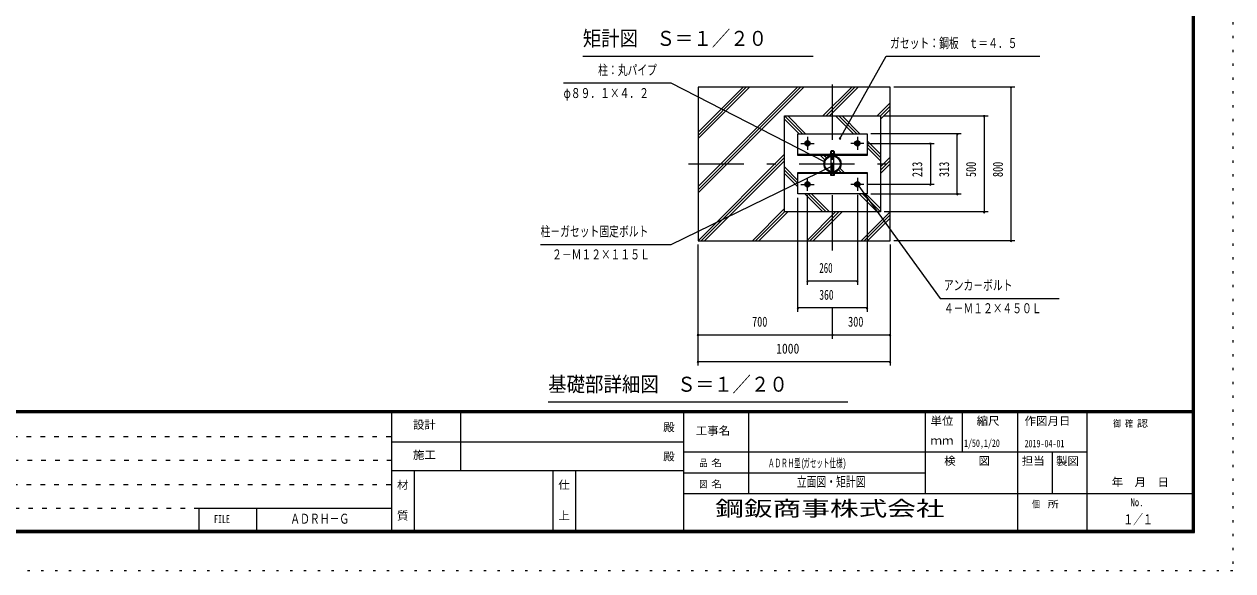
# Model space of a CAD drawing. Units: millimetres, scale not verified, with parts at other scales. Extents: x -25407 to 25413, y -10500 to 10500.
# Drawn here: x 9680 to 25413, y -10500 to -3387 of the extents above; entities that cross this region are included whole.
import ezdxf
from ezdxf.enums import TextEntityAlignment as Align

# ---------------------------------------------------------------- set-up
doc = ezdxf.new("R2010")
doc.units = ezdxf.units.MM
doc.header["$LTSCALE"] = 60
for name, pattern in [('USER1', [3, 1, -2]), ('USER3', [24, 12, -5, 2, -5]), ('USER4', [3, 0.5, -2.5])]:
    doc.linetypes.add(name, pattern=pattern)
doc.layers.add('0-1_0-F1TEXT', color=7, linetype='Continuous')
doc.layers.add('0-E_2-5DIM', color=7, linetype='Continuous')
for name, color, linetype, lineweight in [('0-6_2-02BOLD', 7, 'Continuous', 18), ('0-8_2-22CENTER', 3, 'USER3', 18), ('0-9_2-42THIN', 4, 'Continuous', 18), ('0-A_2-52DIM', 3, 'Continuous', 18), ('0-B_2-62HATCH', 2, 'Continuous', 18), ('0-C_F-F1PAPER', 5, 'Continuous', 18), ('0-D_F-E_J_ADD', 5, 'USER4', 18)]:
    doc.layers.add(name, color=color, linetype=linetype, lineweight=lineweight)
doc.styles.add('ＭＳ ゴシック', font='')
doc.styles.get('ＭＳ ゴシック').set_extended_font_data('MS Gothic')

msp = doc.modelspace()

# ---------------------------------------------------------------- linework, layer by layer
at = {"layer": '0-6_2-02BOLD'}
for p, q in [((20186.18, -5037.24), (20191.18, -5032.24)), ((20651.18, -5082.57), (19751.18, -5082.57)), ((20186.18, -5304.82), (20186.18, -5105.32)), ((20186.18, -5141.49), (20216.18, -5141.49)), ((20188.91, -5069.32), (20188.91, -5046.58)), ((20201.18, -5069.32), (20193.68, -5076.82)), ((20208.68, -5069.32), (20201.18, -5076.82)), ((20213.45, -5046.58), (20213.45, -5069.32)), ((20216.18, -5105.32), (20216.18, -5304.82)), ((19751.18, -5327.57), (20651.18, -5327.57)), ((20188.91, -5333.32), (20188.91, -5351.06)), ((20213.45, -5333.32), (20213.45, -5351.06)), ((20231.18, -5333.32), (20231.18, -5327.57))]:
    msp.add_line(p, q, dxfattribs=at)
for points in [[(20951.18, -6205.07), (20951.18, -4205.07), (18451.18, -4205.07), (18451.18, -6205.07)], [(20826.18, -4580.07), (20826.18, -5830.07), (19576.18, -5830.07), (19576.18, -4580.07)], [(20651.18, -4813.82), (20651.18, -5093.82), (19751.18, -5093.82), (19751.18, -4813.82)], [(19900.72, -4938.82), (19888.45, -4917.57), (19863.91, -4917.57), (19851.65, -4938.82), (19863.91, -4960.07), (19888.45, -4960.07)], [(20538.45, -4960.07), (20550.72, -4938.82), (20538.45, -4917.57), (20513.91, -4917.57), (20501.64, -4938.82), (20513.91, -4960.07)], [(20651.18, -5316.32), (20651.18, -5596.32), (19751.18, -5596.32), (19751.18, -5316.32)], [(19900.72, -5471.32), (19888.45, -5450.07), (19863.91, -5450.07), (19851.65, -5471.32), (19863.91, -5492.57), (19888.45, -5492.57)], [(20501.64, -5471.32), (20513.91, -5492.57), (20538.45, -5492.57), (20550.72, -5471.32), (20538.45, -5450.07), (20513.91, -5450.07)]]:
    msp.add_lwpolyline(points, close=True, dxfattribs=at)
for points in [[(20191.18, -5032.24), (20211.18, -5032.24), (20216.18, -5037.24), (20216.18, -5044.32)], [(20231.18, -5082.57), (20231.18, -5076.82), (20171.18, -5076.82), (20171.18, -5082.57)], [(20174.31, -5076.82), (20174.31, -5069.32), (20228.06, -5069.32), (20228.06, -5076.82)], [(20225.72, -5069.32), (20225.72, -5046.58), (20221.81, -5044.32), (20180.56, -5044.32), (20176.64, -5046.58), (20176.64, -5069.32)], [(20216.18, -5037.24), (20186.18, -5037.24), (20186.18, -5044.32)], [(20231.18, -5333.32), (20171.18, -5333.32), (20171.18, -5327.57)], [(20176.64, -5333.32), (20176.64, -5351.06), (20180.56, -5353.32), (20221.81, -5353.32)], [(20221.81, -5353.32), (20225.72, -5351.06), (20225.72, -5333.32)]]:
    msp.add_lwpolyline(points, dxfattribs=at)
for centre, radius in [((19876.18, -4938.82), 35), ((19876.18, -4938.82), 26.88), ((19876.18, -4938.82), 20.62), ((19876.18, -4938.82), 15), ((20526.18, -4938.82), 35), ((20526.18, -4938.82), 26.88), ((20526.18, -4938.82), 20.62), ((20526.18, -4938.82), 15), ((20201.18, -5205.07), 111.38), ((20201.18, -5205.07), 100.88), ((19876.18, -5471.32), 35), ((19876.18, -5471.32), 26.88), ((19876.18, -5471.32), 20.62), ((19876.18, -5471.32), 15), ((20526.18, -5471.32), 35), ((20526.18, -5471.32), 26.88), ((20526.18, -5471.32), 20.62), ((20526.18, -5471.32), 15)]:
    msp.add_circle(centre, radius, dxfattribs=at)
for centre, radius, start, end in [((20182.78, -5053.78), 9.46, 49.5701, 90), ((20201.18, -5078.76), 34.45, 69.13593, 110.86406), ((20219.59, -5053.78), 9.46, 90, 130.42989), ((20182.78, -5343.86), 9.46, 270, 310.42989), ((20201.18, -5318.87), 34.45, 249.13593, 290.86406), ((20219.59, -5343.86), 9.46, 229.5701, 270)]:
    msp.add_arc(centre, radius, start, end, dxfattribs=at)
at = {"layer": '0-8_2-22CENTER'}
for p, q in [((20201.18, -6330.07), (20201.18, -4080.07)), ((19876.18, -4853.46), (19876.18, -5024.18)), ((20526.18, -4853.46), (20526.18, -5024.18)), ((19790.82, -4938.82), (19961.54, -4938.82)), ((20611.55, -4938.82), (20440.82, -4938.82)), ((18326.18, -5205.07), (21076.18, -5205.07)), ((19790.82, -5471.32), (19961.54, -5471.32)), ((19876.18, -5556.68), (19876.18, -5385.96)), ((20611.55, -5471.32), (20440.82, -5471.32)), ((20526.18, -5385.96), (20526.18, -5556.68))]:
    msp.add_line(p, q, dxfattribs=at)
at = {"layer": '0-9_2-42THIN'}
for p, q in [((20189.93, -5044.32), (20189.93, -5033.49)), ((20212.43, -5044.32), (20212.43, -5033.49)), ((20212.43, -5141.49), (20212.43, -5104.82)), ((20212.43, -5141.49), (20216.18, -5147.99))]:
    msp.add_line(p, q, dxfattribs=at)
msp.add_lwpolyline([(20189.93, -5104.82), (20189.93, -5141.49), (20186.18, -5147.99)], dxfattribs=at)
for centre in [(19876.18, -4938.82), (20526.18, -4938.82), (19876.18, -5471.32), (20526.18, -5471.32)]:
    msp.add_circle(centre, 11.25, dxfattribs=at)
at = {"layer": '0-A_2-52DIM'}
for p, q in [((16951.18, -3805.07), (19951.18, -3805.07)), ((20299.96, -4871.48), (20901.19, -3805.07)), ((20901.18, -3805.07), (22901.18, -3805.07)), ((22576.18, -4205.07), (21001.18, -4205.07)), ((22536.18, -4205.07), (22516.18, -4205.07)), ((22526.18, -6205.07), (22526.18, -4205.07)), ((20876.18, -4580.07), (22226.18, -4580.07)), ((22186.18, -4580.07), (22166.18, -4580.07)), ((22176.18, -4580.07), (22176.18, -5830.07)), ((20309.96, -4871.49), (20289.96, -4871.49)), ((21876.18, -4813.82), (20701.19, -4813.82)), ((21836.18, -4813.82), (21816.18, -4813.82)), ((21826.18, -5596.32), (21826.18, -4813.82)), ((20661.55, -4938.82), (21526.18, -4938.82)), ((21486.18, -4938.82), (21466.18, -4938.82)), ((21476.18, -4938.82), (21476.18, -5471.32)), ((20107.72, -5179.76), (20087.72, -5179.76)), ((20203.14, -5235.59), (20183.14, -5235.59)), ((20540.98, -5476.51), (20520.98, -5476.51)), ((21526.18, -5471.32), (20661.55, -5471.32)), ((21486.18, -5471.32), (21466.18, -5471.32)), ((19751.18, -7130.07), (19751.18, -5646.32)), ((19876.18, -6780.07), (19876.18, -5606.68)), ((20526.18, -5606.68), (20526.18, -6780.07)), ((20651.18, -5646.32), (20651.18, -7130.07)), ((20701.19, -5596.32), (21876.18, -5596.32)), ((21836.18, -5596.32), (21816.18, -5596.32)), ((22226.18, -5830.07), (20876.18, -5830.07)), ((22186.18, -5830.07), (22166.18, -5830.07)), ((18451.18, -7830.07), (18451.18, -6255.07)), ((20951.18, -6255.07), (20951.18, -7830.07)), ((22576.18, -6205.07), (21001.18, -6205.07)), ((22536.18, -6205.07), (22516.18, -6205.07)), ((19886.18, -6730.07), (19866.18, -6730.07)), ((20526.18, -6730.07), (19876.18, -6730.07)), ((20536.18, -6730.07), (20516.18, -6730.07)), ((19761.18, -7080.07), (19741.18, -7080.07)), ((20651.18, -7080.07), (19751.18, -7080.07)), ((20201.18, -7480.07), (20201.18, -7080.07)), ((20661.18, -7080.07), (20641.18, -7080.07)), ((18461.18, -7430.07), (18441.18, -7430.07)), ((18451.18, -7430.07), (20951.18, -7430.07)), ((20211.18, -7430.07), (20191.18, -7430.07)), ((20961.18, -7430.07), (20941.18, -7430.07)), ((18461.18, -7780.07), (18441.18, -7780.07)), ((20951.18, -7780.07), (18451.18, -7780.07)), ((20961.18, -7780.07), (20941.18, -7780.07)), ((20401.18, -8305.07), (16501.18, -8305.07))]:
    msp.add_line(p, q, dxfattribs=at)
for points in [[(20097.72, -5179.76), (18101.18, -4155.07), (16701.18, -4155.07)], [(16401.18, -6255.07), (18101.18, -6255.07), (20193.14, -5235.59)], [(20530.98, -5476.51), (21601.18, -6955.07), (23151.18, -6955.07)]]:
    msp.add_lwpolyline(points, dxfattribs=at)
for centre in [(22526.18, -4205.07), (22176.18, -4580.07), (20299.96, -4871.49), (21826.18, -4813.82), (21476.18, -4938.82), (20097.72, -5179.76), (20193.14, -5235.59), (20530.98, -5476.51), (21476.18, -5471.32), (21826.18, -5596.32), (22176.18, -5830.07), (22526.18, -6205.07), (19876.18, -6730.07), (20526.18, -6730.07), (19751.18, -7080.07), (20651.18, -7080.07), (18451.18, -7430.07), (20201.18, -7430.07), (20951.18, -7430.07), (18451.18, -7780.07), (20951.18, -7780.07)]:
    msp.add_arc(centre, 10, 180, 0, dxfattribs=at)
at = {"layer": '0-B_2-62HATCH'}
for p, q in [((19829.4, -4205.07), (18451.18, -5583.28)), ((18451.18, -5540.86), (19786.97, -4205.07)), ((19744.54, -4205.07), (18451.18, -5498.43)), ((19122.29, -4205.07), (18451.18, -4876.18)), ((18451.18, -4833.75), (19079.86, -4205.07)), ((19037.44, -4205.07), (18451.18, -4791.32)), ((20451.65, -4205.07), (20076.65, -4580.07)), ((20119.08, -4580.07), (20494.08, -4205.07)), ((20536.51, -4205.07), (20161.5, -4580.07)), ((20951.18, -4412.64), (20783.76, -4580.07)), ((20826.18, -4580.07), (20951.18, -4455.07)), ((20951.18, -4497.5), (20826.18, -4622.5)), ((19576.18, -4580.07), (19809.93, -4813.82)), ((19767.51, -4813.82), (19576.18, -4622.49)), ((19852.36, -4813.82), (19618.61, -4580.07)), ((20240.86, -4580.07), (20474.61, -4813.82)), ((20517.04, -4813.82), (20283.29, -4580.07)), ((20325.72, -4580.07), (20559.47, -4813.82)), ((20826.18, -5080.54), (20651.18, -4905.54)), ((20651.18, -4947.96), (20826.18, -5122.96)), ((20826.18, -5165.39), (20651.18, -4990.39)), ((18451.65, -6205.07), (19576.18, -5080.54)), ((19576.18, -5122.97), (18494.08, -6205.07)), ((18536.5, -6205.07), (19576.18, -5165.39)), ((20047.51, -5093.82), (20104.13, -5150.44)), ((20122.43, -5126.32), (20089.93, -5093.82)), ((20132.36, -5093.82), (20146.55, -5108.01)), ((20951.18, -5119.75), (20826.18, -5244.75)), ((20826.18, -5287.18), (20951.18, -5162.18)), ((19576.18, -5244.75), (19751.18, -5419.75)), ((19751.18, -5462.18), (19576.18, -5287.17)), ((19576.18, -5329.6), (19751.18, -5504.6)), ((20255.81, -5302.13), (20270.01, -5316.32)), ((20279.94, -5283.82), (20312.43, -5316.32)), ((20354.86, -5316.32), (20298.24, -5259.7)), ((20951.18, -5204.6), (20826.18, -5329.6)), ((20076.65, -5830.07), (19842.9, -5596.32)), ((19885.32, -5596.32), (20119.07, -5830.07)), ((19927.75, -5596.32), (20161.5, -5830.07)), ((20550.01, -5596.32), (20783.76, -5830.07)), ((20826.18, -5830.07), (20592.43, -5596.32)), ((20826.18, -5787.64), (20634.86, -5596.32)), ((19576.18, -5787.65), (19158.76, -6205.07)), ((19201.18, -6205.07), (19576.18, -5830.07)), ((19618.61, -5830.07), (19243.61, -6205.07)), ((20240.86, -5830.07), (19865.86, -6205.07)), ((19908.29, -6205.07), (20283.29, -5830.07)), ((20325.72, -5830.07), (19950.72, -6205.07)), ((20572.97, -6205.07), (20951.18, -5826.86)), ((20951.18, -5869.28), (20615.4, -6205.07)), ((20657.83, -6205.07), (20951.18, -5911.71))]:
    msp.add_line(p, q, dxfattribs=at)
at = {"layer": '0-C_F-F1PAPER'}
for p, q in [((-3762.41, -8415), (24887.59, -8415)), ((24887.59, -8417.5), (-3762.41, -8417.5)), ((-3762.41, -8420), (24887.59, -8420)), ((24887.59, -8422.5), (-3762.41, -8422.5)), ((-3762.41, -8425), (24887.59, -8425)), ((24887.59, -8427.5), (-3762.41, -8427.5)), ((-3762.41, -8430), (24887.59, -8430)), ((24887.59, -8432.5), (-3762.41, -8432.5)), ((-3762.41, -8435), (24887.59, -8435)), ((24887.59, -8437.5), (-3762.41, -8437.5)), ((-3762.41, -8440), (24887.59, -8440)), ((14462.6, -8440), (14462.6, -10000)), ((15362.6, -9200), (15362.6, -8440)), ((18262.6, -8440), (18262.6, -10000)), ((19112.6, -9500), (19112.6, -8440)), ((21412.6, -9500), (21412.6, -8440)), ((21887.6, -8440), (21887.6, -8950)), ((22612.6, -10000), (22612.6, -8440)), ((23512.6, -8440), (23512.6, -10000)), ((14462.6, -8820), (18262.6, -8820)), ((18262.6, -8950), (23512.6, -8950)), ((23062.59, -8950), (23062.59, -9500)), ((18262.6, -9200), (14462.6, -9200)), ((14762.6, -10000), (14762.6, -9200)), ((16562.6, -9200), (16562.6, -10000)), ((16862.59, -10000), (16862.59, -9200)), ((18262.6, -9225), (21412.6, -9225)), ((24912.59, -9500), (18262.6, -9500)), ((12704.6, -9688), (12704.6, -10000))]:
    msp.add_line(p, q, dxfattribs=at)
at = {"layer": '0-C_F-F1PAPER', "color": 6, "linetype": 'USER1'}
for p, q in [((-3787.41, -8752), (14462.6, -8752)), ((14462.6, -9064), (-3787.41, -9064)), ((-3787.41, -9376), (14462.6, -9376)), ((11954.6, -9688), (-3787.41, -9688))]:
    msp.add_line(p, q, dxfattribs=at)
at = {"layer": '0-C_F-F1PAPER'}
for points in [[(-3787.41, 10100), (-3787.41, -10000), (24912.59, -10000), (24912.59, 10100)], [(-3784.91, 10097.5), (-3784.91, -9997.5), (24910.09, -9997.5), (24910.09, 10097.5)], [(-3782.41, 10095), (-3782.41, -9995), (24907.59, -9995), (24907.59, 10095)], [(-3779.91, 10092.5), (24905.09, 10092.5), (24905.09, -9992.5), (-3779.91, -9992.5)], [(-3777.41, 10090), (-3777.41, -9990), (24902.59, -9990), (24902.59, 10090)], [(-3774.91, 10087.5), (24900.09, 10087.5), (24900.09, -9987.5), (-3774.91, -9987.5)], [(-3772.41, 10085), (-3772.41, -9985), (24897.59, -9985), (24897.59, 10085)], [(-3769.91, 10082.5), (24895.09, 10082.5), (24895.09, -9982.5), (-3769.91, -9982.5)], [(-3767.41, 10080), (24892.59, 10080), (24892.59, -9980), (-3767.41, -9980)], [(-3764.91, 10077.5), (24890.09, 10077.5), (24890.09, -9977.5), (-3764.91, -9977.5)], [(-3762.41, 10075), (-3762.41, -9975), (24887.59, -9975), (24887.59, 10075)]]:
    msp.add_lwpolyline(points, close=True, dxfattribs=at)
msp.add_lwpolyline([(14462.6, -9688), (11954.6, -9688), (11954.6, -10000)], dxfattribs=at)
at = {"layer": '0-D_F-E_J_ADD'}
msp.add_lwpolyline([(-4287.41, 10500), (25412.59, 10500), (25412.59, -10500), (-4287.41, -10500)], close=True, dxfattribs=at)

# ---------------------------------------------------------------- texts
at = {"layer": '0-1_0-F1TEXT', "style": 'ＭＳ ゴシック'}
for s, height, width, p in [('1/50,1/20', 97.68, 0.65, (21913.78, -8916.7)), ('2019-04-01', 97.68, 0.65, (22701.89, -8921.64)), ('ＡＤＲＨ型(', 110.7, 0.55, (19362.6, -9187.5)), ('ガセット仕様)', 110.7, 0.55, (19821.87, -9187.5)), ('立面図・矩計図', 130.2, 0.7, (19737.6, -9444.74)), ('１／１', 130.2, 0.7, (23987.59, -9934.49)), ('ＡＤＲＨ－Ｇ', 130.2, 0.7, (13144.19, -9926.24))]:
    msp.add_text(s, height=height, dxfattribs=dict(at, width=width)).set_placement(p, align=Align.BOTTOM_LEFT)
at = {"layer": '0-A_2-52DIM', "color": 7, "style": 'ＭＳ ゴシック'}
for s, height, width, p in [('矩計図\u3000Ｓ＝１／２０', 195.4, 0.9, (16951.18, -3728.42)), ('ガセット：鋼板\u3000ｔ＝４．５', 130.2, 0.7, (20951.18, -3737.3)), ('柱：丸パイプ', 130.2, 0.7, (17151.18, -4087.3)), ('φ８９．１×４．２', 130.2, 0.7, (16701.18, -4387.31)), ('柱－ガセット固定ボルト', 130.2, 0.7, (16401.18, -6187.31)), ('２－Ｍ１２×１１５Ｌ', 130.2, 0.7, (16551.18, -6487.31)), ('260', 130.2, 0.65, (20029.93, -6662.3)), ('アンカ－ボルト', 130.2, 0.7, (21651.18, -6887.3)), ('360', 130.2, 0.7, (20029.93, -7012.3)), ('４－Ｍ１２×４５０Ｌ', 130.2, 0.7, (21651.18, -7187.3)), ('700', 130.2, 0.75, (19154.93, -7362.3)), ('300', 130.2, 0.75, (20404.93, -7362.3)), ('1000', 130.2, 0.85, (19468.68, -7712.3)), ('基礎部詳細図\u3000Ｓ＝１／２０', 195.4, 0.9, (16501.18, -8228.42))]:
    msp.add_text(s, height=height, dxfattribs=dict(at, width=width)).set_placement(p, align=Align.BOTTOM_LEFT)
at = {"layer": '0-A_2-52DIM', "color": 7, "style": 'ＭＳ ゴシック', "width": 0.75}
for s, p in [('213', (21408.42, -5376.32)), ('313', (21758.42, -5376.32)), ('500', (22108.42, -5376.32)), ('800', (22458.41, -5376.32))]:
    msp.add_text(s, height=130.2, rotation=90, dxfattribs=at).set_placement(p, align=Align.BOTTOM_LEFT)
at = {"layer": '0-C_F-F1PAPER', "color": 7, "style": 'ＭＳ ゴシック'}
for s, height, width, p in [('単位', 104.2, 1.05, (21477.6, -8633.29)), ('縮尺', 104.2, 1.05, (22077.6, -8633.29)), ('作図月日', 104.2, 1.05, (22701.49, -8634.31)), ('設計', 104.2, 1.05, (14740.1, -8683.83)), ('殿', 104.2, 1.05, (17997.6, -8715.79)), ('工事名', 104.2, 1.05, (18422.6, -8760.79)), ('御 ', 88.56, 0.85, (23855.35, -8654.43)), ('確 ', 88.56, 0.85, (24009.73, -8654.43)), ('認', 88.56, 1.2, (24164.12, -8654.43)), ('ｍｍ', 104.2, 1.05, (21477.6, -8888.29)), ('施工', 104.2, 1.05, (14740.1, -9075.79)), ('殿', 104.2, 1.05, (17997.6, -9095.79)), ('品 ', 88.56, 0.85, (18468.85, -9167.5)), ('名', 88.56, 1.2, (18623.23, -9167.5)), ('検\u3000\u3000図', 104.2, 1.05, (21655.1, -9153.29)), ('担当', 104.2, 1.05, (22665.1, -9153.29)), ('製図', 104.2, 1.05, (23111.08, -9155.74)), ('\u3000年\u3000月\u3000日', 104.2, 1.05, (23686.33, -9430.22)), ('材', 104.2, 1.05, (14532.6, -9465.79)), ('仕', 104.2, 1.05, (16632.6, -9465.79)), ('図 ', 88.56, 0.85, (18468.85, -9442.5)), ('名', 88.56, 1.2, (18623.23, -9442.5)), ('個  ', 88.56, 0.85, (22797.6, -9705)), ('所', 88.56, 1.2, (23003.44, -9705)), ('No.', 104.2, 0.8, (24080.1, -9690.79)), ('質', 104.2, 1.05, (14532.6, -9865.79)), ('上', 104.2, 1.05, (16632.6, -9865.79)), ('FILE', 104.2, 0.7, (12150.85, -9909.79))]:
    msp.add_text(s, height=height, dxfattribs=dict(at, width=width)).set_placement(p, align=Align.BOTTOM_LEFT)
at = {"layer": '0-E_2-5DIM', "style": 'ＭＳ ゴシック', "width": 1.4}
msp.add_text('鋼鈑商事株式会社', height=195.4, dxfattribs=at).set_placement((18675.81, -9845.37), align=Align.BOTTOM_LEFT)

doc.saveas('drawing.dxf')
